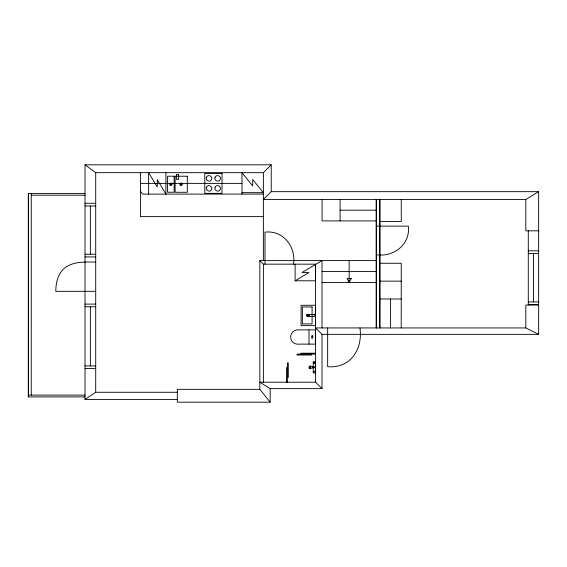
<?xml version="1.0" encoding="UTF-8"?>
<svg xmlns="http://www.w3.org/2000/svg" width="567" height="567" viewBox="0 0 567 567"><rect width="100%" height="100%" fill="white"/><g stroke="black" fill="none" stroke-linecap="round" stroke-linejoin="round"><path stroke-width="0.85" d="M85.015 396.907L28.35 396.907L28.364 193.411L85.015 193.411M177.322 399.409L85.015 399.409L85.015 164.813L95.71 172.659L263.386 172.687L271.224 164.813L271.224 191.667L263.379 199.506L525.815 199.506L538.65 191.667L538.65 334.353L322.006 334.353L315.592 327.939L525.815 327.939L538.65 334.353M85.015 399.409L95.71 392.272L177.322 392.272M322.006 327.939L322.006 260.6L302.005 272.514L308.958 272.514L295.123 280.771M309.001 329.866L299.815 329.902C287.724 328.555 287.625 345.572 299.815 344.126L315.408 344.126L315.408 329.866L309.001 329.866L309.001 344.126M85.015 164.813L271.224 164.813M140.488 183.382L241.989 183.382M271.224 191.667L538.65 191.667M241.989 192.66L263.386 192.66M263.386 194.084L142.714 194.112L140.814 192.05L140.432 190.526M31.249 195.197L85.015 195.197M85.015 203.305L95.71 203.305M85.015 205.977L95.71 205.977M340.087 210.208L376.254 210.208M263.379 216.629L140.432 216.629L140.432 172.659M376.254 220.903L322.077 220.903L322.077 199.513M379.862 221.477L401.259 221.477L401.259 199.513M376.254 226.134L408.36 226.134C410.6 244.285 393.463 257.609 376.254 254.668M538.65 230.826L525.815 230.826L525.815 199.506M528.288 250.827L538.65 250.827M528.288 253.499L538.65 253.499M85.015 254.264L95.71 254.264M85.015 256.936L95.71 256.936M259.828 389.345L177.322 389.345L177.322 402.187L270.168 402.187L259.828 389.345L259.828 260.6L376.311 260.6M95.71 262.117C84.66 261.954 71.754 261.132 63.107 269.417C57.565 275.243 55.793 283.514 55.8 291.325L95.71 291.325M379.862 263.272L401.259 263.272L401.216 327.932M259.828 260.6L263.393 264.165L315.592 264.165L315.592 382.208L322.006 388.629L270.168 388.629L259.828 382.208L315.592 382.208M322.006 271.529L376.311 271.529M379.862 281.133L401.259 281.133M322.006 282.451L376.311 282.458M379.819 298.986L401.259 298.986M528.288 301.928L538.65 301.928M85.015 304.096L95.71 304.096M528.288 304.599L538.65 304.599M538.65 305.053L525.815 305.053L525.815 327.939M85.015 306.768L95.71 306.768M315.592 353.22L300.978 353.22L300.978 354.113M315.592 354.113L296.966 354.113L296.966 355.006L311.581 355.006L311.581 354.113M313.239 362.823L315.408 362.823M85.015 365.906L95.71 365.906M315.408 366.821L312.339 366.821L310.071 365.835L308.994 367.189L309.065 368.054L310.071 368.763L312.339 367.785L315.408 367.785M287.405 367.6L286.512 367.6L286.512 382.208M85.015 368.578L95.71 368.578M313.239 371.775L315.408 371.739M287.405 377.494L288.298 377.494L288.298 362.88L287.405 362.88L287.405 382.208M28.35 395.121L85.015 395.121M263.386 192.766L252.684 179.498L252.684 185.919L241.989 172.687L241.989 194.112M165.876 194.112L157.293 179.64L157.293 186.912L148.625 172.722L148.625 194.112M533.469 253.499L533.469 301.928M528.288 230.826L528.288 305.053M390.521 298.986L390.521 327.932M379.862 199.513L379.862 327.932M379.819 199.506L379.819 327.939M376.311 199.506L376.311 327.939M376.254 199.506L376.254 327.939M359.967 327.939C362.979 348.925 350.604 368.713 327.648 366.679L327.648 327.939M349.159 260.6L349.159 282.458M340.087 199.513L340.087 220.903M322.006 334.353L322.006 388.629M315.571 264.165L315.571 280.8L295.123 280.8L295.123 264.165M313.239 366.821L313.239 361.689L315.408 361.689L315.408 372.951L313.239 372.951L313.239 367.785M312.559 366.821L312.559 367.785M293.451 264.165C296.385 247.014 283.103 229.904 264.995 232.144L264.995 264.165M270.168 388.629L270.168 402.187M263.379 172.659L263.379 260.6M263.393 264.165L263.393 382.208M165.904 172.722L165.904 194.112M95.71 172.659L95.71 392.272M90.359 205.977L90.359 254.264M90.359 306.768L90.359 365.906M31.249 193.411L31.249 395.121M28.364 193.411L28.35 396.907M206.388 177.258C204.871 180.512 210.307 182.978 211.647 179.484C213.164 176.238 207.72 173.757 206.388 177.258M206.388 187.245C204.871 190.491 210.307 192.964 211.647 189.463C213.164 186.217 207.72 183.743 206.388 187.245M215.049 177.258C213.532 180.504 218.975 182.978 220.308 179.484C221.825 176.238 216.381 173.764 215.049 177.258M215.049 187.245C213.532 190.491 218.975 192.964 220.308 189.463C221.825 186.217 216.381 183.743 215.049 187.245M314.153 363.277C314.784 363.886 314.238 362.157 314.153 363.277M314.345 371.626L314.125 371.208L314.345 371.626M309.766 366.268C308.661 371.392 311.857 366.743 309.766 366.268M169.958 183.368L169.597 184.034L169.958 185.14L170.624 185.501L171.73 185.14L172.092 184.473L171.73 183.368L171.064 183.006L169.958 183.368M170.341 183.751L170.341 184.757L171.347 184.757L171.347 183.751L170.341 183.751M180.171 183.368L179.81 184.034L180.171 185.14L180.838 185.501L181.936 185.14L182.305 184.473L181.936 183.368L181.277 183.006L180.171 183.368M180.554 183.751L180.554 184.757L181.56 184.757L181.56 183.751L180.554 183.751M306.91 314.557L306.541 315.224L306.91 316.322L307.569 316.691L308.675 316.322L309.036 315.663L308.675 314.557L308.009 314.196L306.91 314.557M307.286 314.94L307.286 315.947L308.292 315.947L308.292 314.94L307.286 314.94M351.299 278.532L349.159 282.097L347.025 278.532L351.299 278.532M222.009 173.382L204.779 173.382L204.779 193.347L222.009 193.347L222.009 173.382M178.584 174.416L176.443 174.416L176.443 179.406L178.584 179.406L178.584 174.416M174.14 176.195L167.556 176.195L167.556 192.241L174.14 192.241L174.14 176.195M187.316 176.231L175.125 176.231L175.125 192.277L187.316 192.277L187.316 176.231M315.543 305.273L301.098 305.273L301.098 325.614L315.543 325.614L315.543 305.273M312.084 306.967L302.374 306.967L302.374 323.913L312.084 323.913L312.084 306.967M314.338 314.43L309.348 314.43L309.348 316.57L314.338 316.57L314.338 314.43M312.743 335.862L311.666 335.862L311.666 338.13L312.743 338.13L312.743 335.862"/></g></svg>
